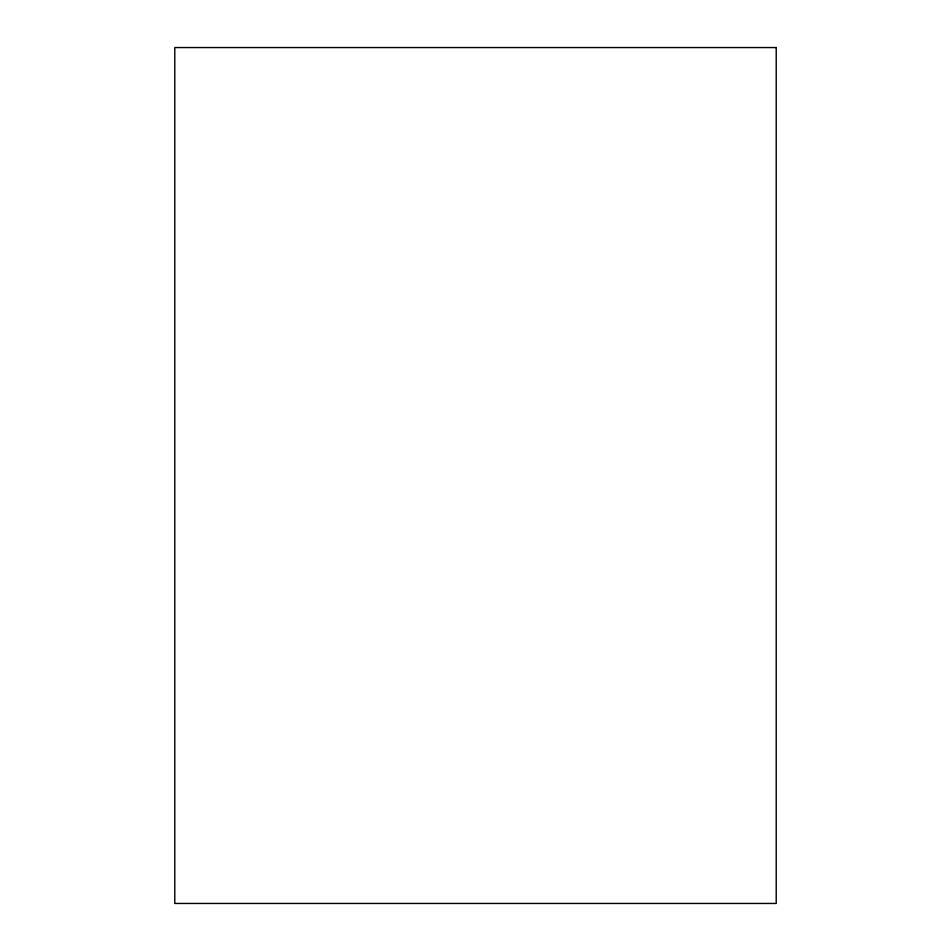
<?xml version="1.0" encoding="UTF-8"?>
<svg xmlns="http://www.w3.org/2000/svg" width="951" height="951" viewBox="0 0 951 951"><rect width="100%" height="100%" fill="white"/><g stroke="black" fill="none" stroke-linecap="round" stroke-linejoin="round"><path stroke-width="1.43" d="M776.218 47.55L174.782 47.55L174.782 903.45L776.218 903.45L776.218 47.55"/></g></svg>
